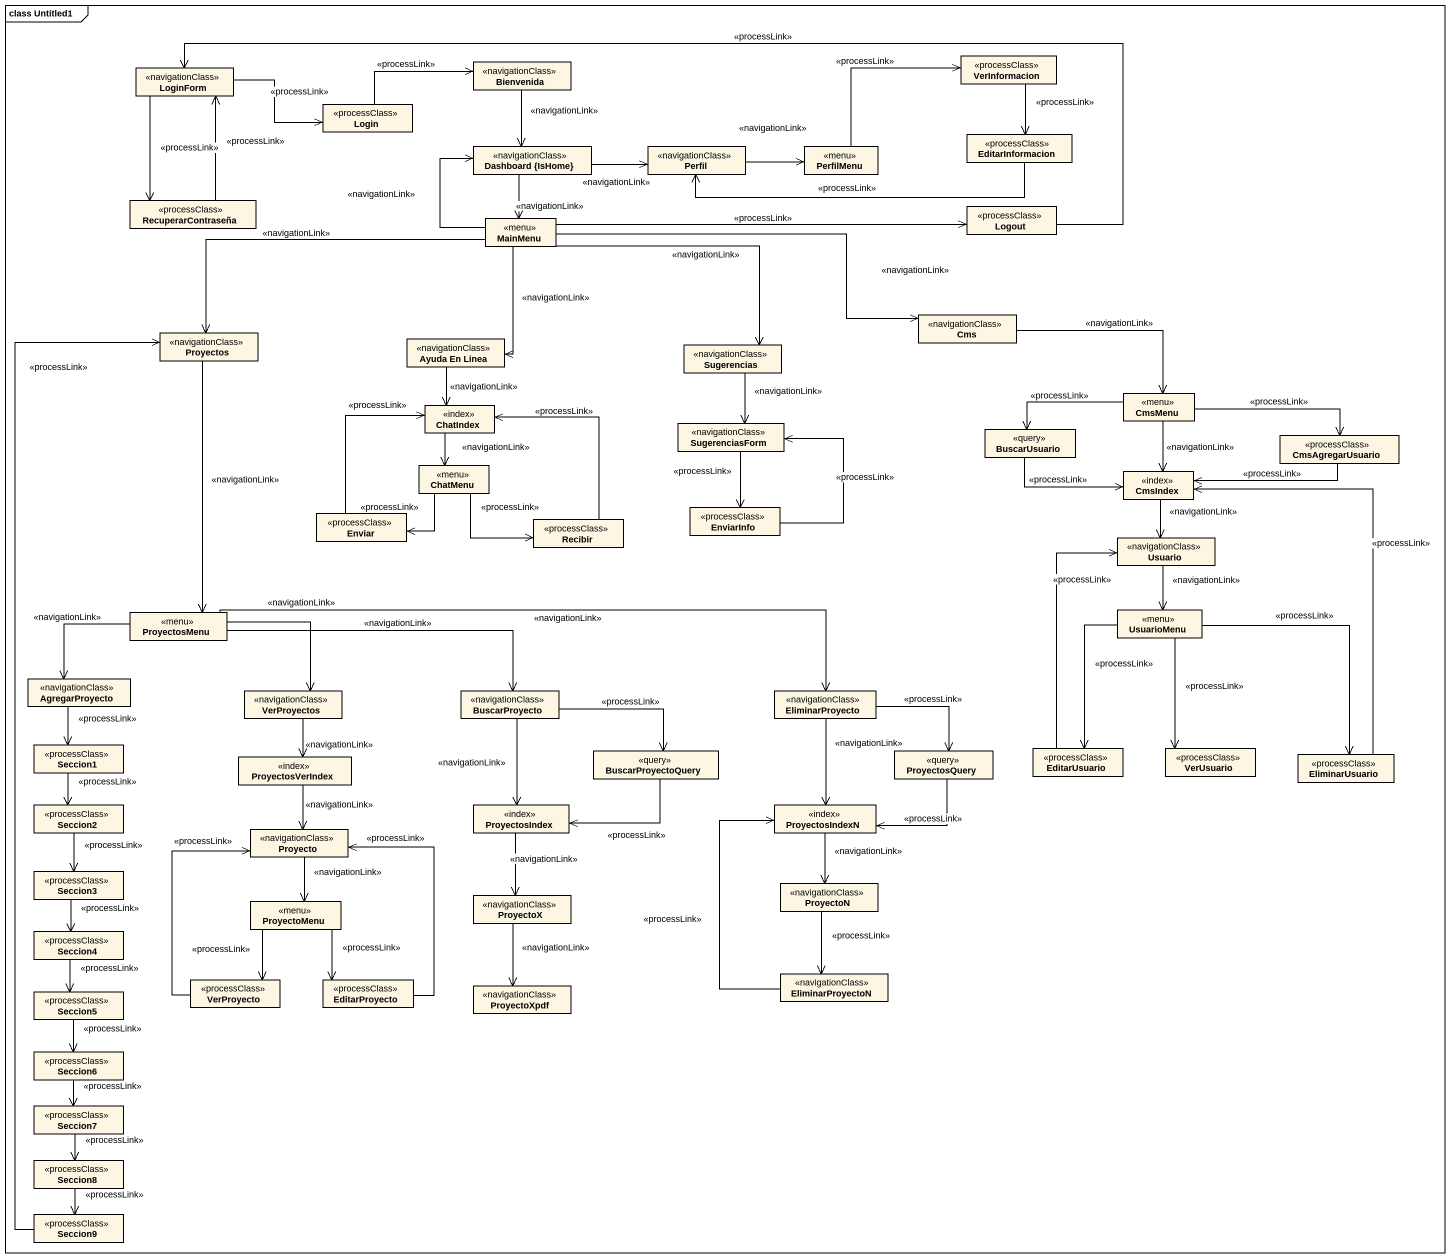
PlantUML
@startuml
mainframe class Untitled1
hide circle
hide empty members
class LoginForm <<navigationClass>>
class Bienvenida <<navigationClass>>
class VerInformacion <<processClass>>
class Login <<processClass>>
class "Dashboard {IsHome}" as Dashboard_IsHome <<navigationClass>>
class Perfil <<navigationClass>>
class PerfilMenu <<menu>>
class EditarInformacion <<processClass>>
class RecuperarContraseña <<processClass>>
class MainMenu <<menu>>
class Logout <<processClass>>
class Proyectos <<navigationClass>>
class "Ayuda En Linea" as Ayuda_En_Linea <<navigationClass>>
class Cms <<navigationClass>>
class Sugerencias <<navigationClass>>
class ChatIndex <<index>>
class CmsMenu <<menu>>
class SugerenciasForm <<navigationClass>>
class BuscarUsuario <<query>>
class CmsAgregarUsuario <<processClass>>
class ChatMenu <<menu>>
class CmsIndex <<index>>
class Enviar <<processClass>>
class Recibir <<processClass>>
class EnviarInfo <<processClass>>
class Usuario <<navigationClass>>
class ProyectosMenu <<menu>>
class UsuarioMenu <<menu>>
class AgregarProyecto <<navigationClass>>
class VerProyectos <<navigationClass>>
class BuscarProyecto <<navigationClass>>
class EliminarProyecto <<navigationClass>>
class Seccion1 <<processClass>>
class ProyectosVerIndex <<index>>
class BuscarProyectoQuery <<query>>
class ProyectosQuery <<query>>
class EditarUsuario <<processClass>>
class VerUsuario <<processClass>>
class EliminarUsuario <<processClass>>
class Seccion2 <<processClass>>
class ProyectosIndex <<index>>
class ProyectosIndexN <<index>>
class Proyecto <<navigationClass>>
class Seccion3 <<processClass>>
class ProyectoN <<navigationClass>>
class ProyectoMenu <<menu>>
class ProyectoX <<navigationClass>>
class Seccion4 <<processClass>>
class Seccion5 <<processClass>>
class VerProyecto <<processClass>>
class EditarProyecto <<processClass>>
class ProyectoXpdf <<navigationClass>>
class EliminarProyectoN <<navigationClass>>
class Seccion6 <<processClass>>
class Seccion7 <<processClass>>
class Seccion8 <<processClass>>
class Seccion9 <<processClass>>
LoginForm -right-> Login : <<processLink>>
LoginForm --> RecuperarContraseña : <<processLink>>
Bienvenida --> Dashboard_IsHome : <<navigationLink>>
VerInformacion --> EditarInformacion : <<processLink>>
Login -right-> Bienvenida : <<processLink>>
Dashboard_IsHome -right-> Perfil : <<navigationLink>>
Dashboard_IsHome --> MainMenu : <<navigationLink>>
Perfil -right-> PerfilMenu : <<navigationLink>>
PerfilMenu -right-> VerInformacion : <<processLink>>
EditarInformacion -left-> Perfil : <<processLink>>
RecuperarContraseña -up-> LoginForm : <<processLink>>
MainMenu -up-> Dashboard_IsHome : <<navigationLink>>
MainMenu -right-> Logout : <<processLink>>
MainMenu -left-> Proyectos : <<navigationLink>>
MainMenu --> Ayuda_En_Linea : <<navigationLink>>
MainMenu -right-> Cms : <<navigationLink>>
MainMenu -right-> Sugerencias : <<navigationLink>>
Logout -left-> LoginForm : <<processLink>>
Proyectos --> ProyectosMenu : <<navigationLink>>
Ayuda_En_Linea --> ChatIndex : <<navigationLink>>
Cms -right-> CmsMenu : <<navigationLink>>
Sugerencias --> SugerenciasForm : <<navigationLink>>
ChatIndex --> ChatMenu : <<navigationLink>>
CmsMenu -left-> BuscarUsuario : <<processLink>>
CmsMenu -right-> CmsAgregarUsuario : <<processLink>>
CmsMenu --> CmsIndex : <<navigationLink>>
SugerenciasForm --> EnviarInfo : <<processLink>>
BuscarUsuario -right-> CmsIndex : <<processLink>>
CmsAgregarUsuario -left-> CmsIndex : <<processLink>>
ChatMenu -left-> Enviar : <<processLink>>
ChatMenu -right-> Recibir : <<processLink>>
CmsIndex --> Usuario : <<navigationLink>>
Enviar -up-> ChatIndex : <<processLink>>
Recibir -up-> ChatIndex : <<processLink>>
EnviarInfo -up-> SugerenciasForm : <<processLink>>
Usuario --> UsuarioMenu : <<navigationLink>>
ProyectosMenu --> AgregarProyecto : <<navigationLink>>
ProyectosMenu --> VerProyectos : <<navigationLink>>
ProyectosMenu -right-> BuscarProyecto : <<navigationLink>>
ProyectosMenu -right-> EliminarProyecto : <<navigationLink>>
UsuarioMenu --> EditarUsuario : <<processLink>>
UsuarioMenu --> VerUsuario : <<processLink>>
UsuarioMenu --> EliminarUsuario : <<processLink>>
AgregarProyecto --> Seccion1 : <<processLink>>
VerProyectos --> ProyectosVerIndex : <<navigationLink>>
BuscarProyecto -right-> BuscarProyectoQuery : <<processLink>>
BuscarProyecto --> ProyectosIndex : <<navigationLink>>
EliminarProyecto -right-> ProyectosQuery : <<processLink>>
EliminarProyecto --> ProyectosIndexN : <<navigationLink>>
Seccion1 --> Seccion2 : <<processLink>>
ProyectosVerIndex --> Proyecto : <<navigationLink>>
BuscarProyectoQuery -left-> ProyectosIndex : <<processLink>>
ProyectosQuery -left-> ProyectosIndexN : <<processLink>>
EditarUsuario -up-> Usuario : <<processLink>>
EliminarUsuario -up-> CmsIndex : <<processLink>>
Seccion2 --> Seccion3 : <<processLink>>
ProyectosIndex --> ProyectoX : <<navigationLink>>
ProyectosIndexN --> ProyectoN : <<navigationLink>>
Proyecto --> ProyectoMenu : <<navigationLink>>
Seccion3 --> Seccion4 : <<processLink>>
ProyectoN --> EliminarProyectoN : <<processLink>>
ProyectoMenu --> VerProyecto : <<processLink>>
ProyectoMenu --> EditarProyecto : <<processLink>>
ProyectoX --> ProyectoXpdf : <<navigationLink>>
Seccion4 --> Seccion5 : <<processLink>>
Seccion5 --> Seccion6 : <<processLink>>
VerProyecto -up-> Proyecto : <<processLink>>
EditarProyecto -up-> Proyecto : <<processLink>>
EliminarProyectoN -up-> ProyectosIndexN : <<processLink>>
Seccion6 --> Seccion7 : <<processLink>>
Seccion7 --> Seccion8 : <<processLink>>
Seccion8 --> Seccion9 : <<processLink>>
Seccion9 -up-> Proyectos : <<processLink>>
@enduml
